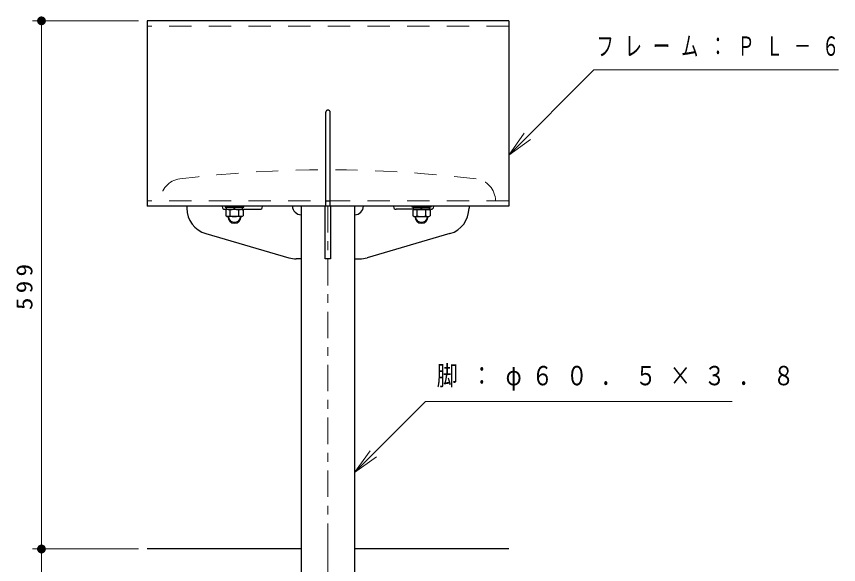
# Model space of a CAD drawing. Units: millimetres on the paper, scale 1:10. Extents: x -385 to 0, y 0 to 267.
# Drawn here: x -172.1 to -78.9, y 105 to 167.1 of the extents above; entities that cross this region are included whole.
import ezdxf

# ---------------------------------------------------------------- set-up
doc = ezdxf.new("R2010")
doc.units = ezdxf.units.MM
doc.linetypes.add('USER1', pattern=[4.5, 2.5, -2])
doc.linetypes.add('USER2', pattern=[6, 3, -1, 1, -1])
doc.layers.add('LY_1', color=7, linetype='Continuous', lineweight=25)
doc.styles.add('ＭＳ ゴシック', font='')
doc.styles.get('ＭＳ ゴシック').set_extended_font_data('MS Gothic')

# ---------------------------------------------------------------- blocks, each defined once
blk = doc.blocks.new('filled_dot')
at = {"color": 0, "linetype": 'Continuous', "lineweight": -2, "const_width": 1.25}
blk.add_lwpolyline([(-0.625, 0, 1), (0.625, 0, 1)], format="xyb", close=True, dxfattribs=at)

msp = doc.modelspace()

# ---------------------------------------------------------------- linework, layer by layer
at = {"layer": 'LY_1', "lineweight": 13}
for p, q in [((-158.286, 166.624), (-170.286, 166.624)), ((-169.286, 106.724), (-169.286, 166.624)), ((-116.286, 151.392), (-114.518, 153.867)), ((-116.286, 151.392), (-114.165, 153.514)), ((-113.811, 153.16), (-116.286, 151.392)), ((-133.761, 115.393), (-131.993, 117.868)), ((-133.761, 115.393), (-131.64, 117.515)), ((-131.286, 117.161), (-133.761, 115.393)), ((-158.286, 106.724), (-170.286, 106.724)), ((-169.286, 94.724), (-169.286, 106.724))]:
    msp.add_line(p, q, dxfattribs=at)
at = {"layer": 'LY_1', "color": 131}
for p, q in [((-157.286, 166.624), (-157.286, 145.624)), ((-116.286, 166.624), (-157.286, 166.624)), ((-116.286, 166.624), (-116.286, 145.624)), ((-116.286, 145.624), (-157.286, 145.624)), ((-152.786, 145.624), (-152.786, 145.373)), ((-148.786, 145.624), (-148.786, 145.551)), ((-144.216, 145.624), (-144.216, 145.551)), ((-139.811, 145.624), (-139.811, 106.724)), ((-137.086, 139.624), (-137.086, 145.624)), ((-136.486, 145.624), (-136.486, 139.624)), ((-133.761, 145.624), (-133.761, 106.724)), ((-129.356, 145.624), (-129.356, 145.551)), ((-124.786, 145.624), (-124.786, 145.551)), ((-120.786, 145.624), (-120.786, 145.373)), ((-148.486, 145.251), (-144.516, 145.251)), ((-125.086, 145.251), (-129.056, 145.251)), ((-150.627, 142.494), (-141.223, 139.745)), ((-122.944, 142.494), (-132.349, 139.745)), ((-139.811, 139.624), (-140.381, 139.624)), ((-136.486, 139.624), (-137.086, 139.624)), ((-133.761, 139.624), (-133.19, 139.624)), ((-139.811, 106.724), (-157.286, 106.724)), ((-116.286, 106.724), (-133.761, 106.724))]:
    msp.add_line(p, q, dxfattribs=at)
at = {"layer": 'LY_1', "color": 131, "linetype": 'USER1', "lineweight": 13}
for p, q in [((-116.286, 166.024), (-157.286, 166.024)), ((-116.286, 146.224), (-157.286, 146.224))]:
    msp.add_line(p, q, dxfattribs=at)
at = {"layer": 'LY_1'}
for p, q in [((-137.036, 145.624), (-137.036, 156.273)), ((-136.536, 145.624), (-136.536, 156.273)), ((-148.442, 145.624), (-148.442, 145.474)), ((-148.442, 145.624), (-146.342, 145.624)), ((-146.342, 145.474), (-146.342, 145.624)), ((-137.036, 146.224), (-136.536, 146.224)), ((-127.229, 145.474), (-127.229, 145.624)), ((-125.129, 145.624), (-127.229, 145.624)), ((-125.129, 145.624), (-125.129, 145.474)), ((-148.442, 145.474), (-146.342, 145.474)), ((-148.241, 145.224), (-148.372, 145.149)), ((-148.372, 145.149), (-148.372, 144.5)), ((-146.472, 145.474), (-148.312, 145.474)), ((-148.312, 145.224), (-148.312, 145.474)), ((-146.472, 145.224), (-148.312, 145.224)), ((-146.544, 145.224), (-148.241, 145.224)), ((-147.882, 144.5), (-147.882, 145.149)), ((-147.459, 145.224), (-147.392, 145.474)), ((-147.392, 145.224), (-147.325, 145.474)), ((-146.902, 144.5), (-146.902, 145.149)), ((-146.544, 145.224), (-146.412, 145.149)), ((-146.472, 145.224), (-146.472, 145.474)), ((-146.412, 145.149), (-146.412, 144.5)), ((-125.129, 145.474), (-127.229, 145.474)), ((-127.028, 145.224), (-127.159, 145.149)), ((-127.159, 145.149), (-127.159, 144.5)), ((-127.099, 145.474), (-125.259, 145.474)), ((-127.099, 145.224), (-127.099, 145.474)), ((-127.099, 145.224), (-125.259, 145.224)), ((-127.028, 145.224), (-125.331, 145.224)), ((-126.669, 144.5), (-126.669, 145.149)), ((-126.179, 145.224), (-126.246, 145.474)), ((-126.112, 145.224), (-126.179, 145.474)), ((-125.689, 144.5), (-125.689, 145.149)), ((-125.331, 145.224), (-125.199, 145.149)), ((-125.259, 145.224), (-125.259, 145.474)), ((-125.199, 145.149), (-125.199, 144.5)), ((-148.241, 144.424), (-148.372, 144.5)), ((-146.544, 144.424), (-148.241, 144.424)), ((-146.544, 144.424), (-146.412, 144.5)), ((-127.028, 144.424), (-127.159, 144.5)), ((-127.028, 144.424), (-125.331, 144.424)), ((-125.331, 144.424), (-125.199, 144.5))]:
    msp.add_line(p, q, dxfattribs=at)
at = {"layer": 'LY_1', "color": 131, "linetype": 'USER2', "lineweight": 13}
msp.add_line((-136.786, 145.624), (-136.786, 106.724), dxfattribs=at)
at = {"layer": 'LY_1', "color": 4}
for p, q in [((-139.811, 106.724), (-139.811, 95.324)), ((-133.761, 106.724), (-133.761, 95.324))]:
    msp.add_line(p, q, dxfattribs=at)
at = {"layer": 'LY_1', "color": 4, "linetype": 'USER2', "lineweight": 13}
msp.add_line((-136.786, 106.724), (-136.786, 70.898), dxfattribs=at)
at = {"layer": 'LY_1', "lineweight": 13}
for points in [[(-116.286, 151.392), (-106.617, 161.061), (-78.862, 161.061)], [(-133.761, 115.393), (-125.718, 123.437), (-90.913, 123.437)]]:
    msp.add_lwpolyline(points, dxfattribs=at)
at = {"layer": 'LY_1'}
msp.add_lwpolyline([(-136.536, 156.273), (-136.538, 156.303), (-136.544, 156.332), (-136.555, 156.36), (-136.569, 156.387), (-136.588, 156.411), (-136.609, 156.434), (-136.634, 156.453), (-136.661, 156.47), (-136.69, 156.483), (-136.721, 156.492), (-136.753, 156.498), (-136.786, 156.5), (-136.819, 156.498), (-136.851, 156.492), (-136.882, 156.483), (-136.911, 156.47), (-136.938, 156.453), (-136.963, 156.434), (-136.984, 156.411), (-137.002, 156.387), (-137.017, 156.36), (-137.027, 156.332), (-137.034, 156.303), (-137.036, 156.273)], dxfattribs=at)
at = {"layer": 'LY_1', "color": 131, "linetype": 'USER1', "lineweight": 13}
for centre, radius, start, end in [((-136.786, 10.599), 139.125, 83.06354, 96.93646), ((-153.286, 146.224), 2.5, 96.93646, 180), ((-120.286, 146.224), 2.5, 0, 83.06354)]:
    msp.add_arc(centre, radius, start, end, dxfattribs=at)
at = {"layer": 'LY_1', "color": 131}
for centre, radius, start, end in [((-148.486, 145.551), 0.3, 180, 270), ((-144.516, 145.551), 0.3, 270, 0), ((-139.811, 145.624), 1, 180, 270), ((-133.761, 145.624), 1, 270, 0), ((-129.056, 145.551), 0.3, 180, 270), ((-125.086, 145.551), 0.3, 270, 0), ((-149.786, 145.373), 3, 180, 253.70765), ((-123.786, 145.373), 3, 286.29235, 0), ((-140.381, 142.624), 3, 253.70765, 270), ((-133.19, 142.624), 3, 270, 286.29235)]:
    msp.add_arc(centre, radius, start, end, dxfattribs=at)
at = {"layer": 'LY_1'}
for centre, radius, start, end in [((-148.241, 144.338), 0.887, 66.13494, 89.99997), ((-147.392, 143.603), 1.622, 72.41193, 107.58806), ((-146.544, 144.338), 0.887, 90, 113.86506), ((-127.028, 144.338), 0.887, 66.13494, 90), ((-126.179, 143.603), 1.622, 72.41194, 107.58807), ((-125.331, 144.338), 0.887, 90.00003, 113.86506), ((-148.241, 145.311), 0.887, 270.00004, 293.86505), ((-147.392, 144.424), 0.75, 180, 359.99999), ((-147.392, 146.046), 1.622, 252.41192, 287.58805), ((-146.544, 145.311), 0.887, 246.13492, 269.99998), ((-127.028, 145.311), 0.887, 270.00002, 293.86508), ((-126.179, 144.424), 0.75, 180.00001, 0), ((-126.179, 146.046), 1.622, 252.41195, 287.58808), ((-125.331, 145.311), 0.887, 246.13495, 269.99996)]:
    msp.add_arc(centre, radius, start, end, dxfattribs=at)
at = {"layer": 'LY_1', "linetype": 'USER1', "lineweight": 13}
for centre, start, end in [((-147.392, 144.424), 180, 359.99999), ((-126.179, 144.424), 180.00001, 0)]:
    msp.add_arc(centre, 0.65, start, end, dxfattribs=at)

# ---------------------------------------------------------------- block references
at = {"layer": 'LY_1', "lineweight": 13, "xscale": 0.4, "yscale": 0.4}
for p, rotation in [((-169.286, 166.624), 270), ((-169.286, 106.724), 90), ((-169.286, 106.724), 270)]:
    msp.add_blockref('filled_dot', p, dxfattribs=dict(at, rotation=rotation))

# ---------------------------------------------------------------- texts
at = {"layer": 'LY_1', "char_height": 2.199, "attachment_point": 4, "style": 'ＭＳ ゴシック'}
for s, insert in [('\\T1.64;\\W0.65;フレーム：ＰＬ－６', (-106.312, 163.711)), ('\\T1.63;\\W0.8;脚：φ６０．５×３．８', (-124.45, 126.087))]:
    msp.add_mtext(s, dxfattribs=dict(at, insert=insert))
at = {"layer": 'LY_1', "insert": (-170.286, 136.674), "char_height": 1.833, "attachment_point": 8, "rotation": 90, "style": 'ＭＳ ゴシック'}
msp.add_mtext('\\T1.33;\\W1.15;599', dxfattribs=at)

doc.saveas('drawing.dxf')
